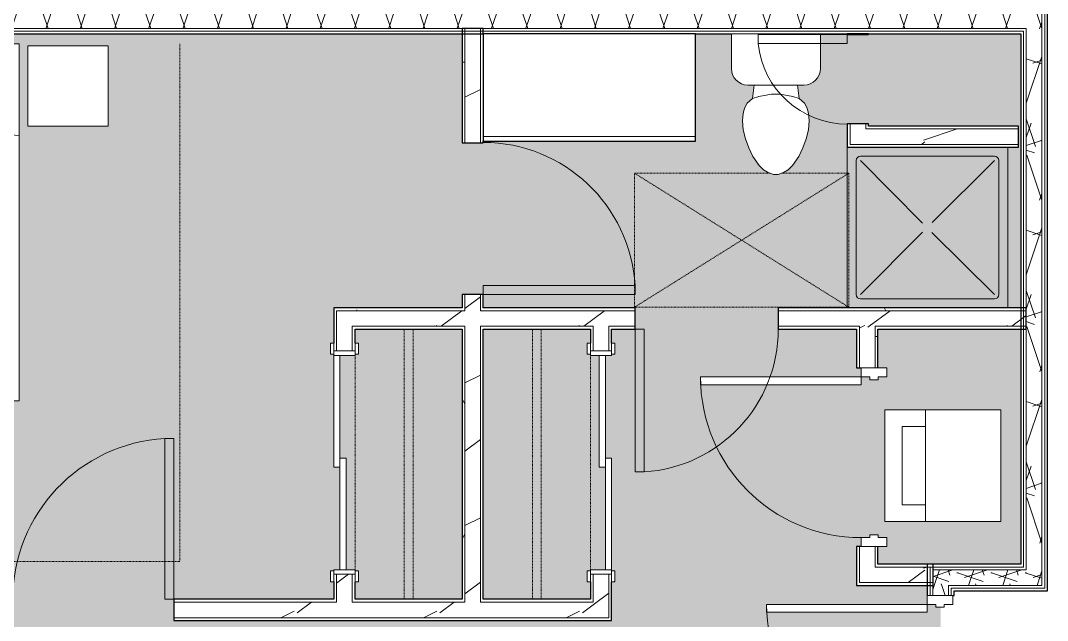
# Model space of a CAD drawing. Header units: inches. Extents: x -4830 to -235, y 9551 to 12852.
# Drawn here: x -3708.2 to -3478, y 10703.8 to 10838.2 of the extents above; entities that cross this region are included whole.
import ezdxf

# ---------------------------------------------------------------- set-up
doc = ezdxf.new("R2010")
doc.units = ezdxf.units.IN
doc.header["$MEASUREMENT"] = 0
doc.linetypes.add('Dash', pattern=[0.25, 0.125, -0.125])
for name, color, linetype, lineweight in [('0-1', 7, 'Continuous', 5), ('0-2', 7, 'Continuous', 9), ('0-3', 8, 'Continuous', 9), ('A-AREA-PATT-3', 41, 'Continuous', 9), ('A-DOOR-1', 7, 'Continuous', 9), ('A-DOOR-2', 50, 'Continuous', 13), ('A-DOOR-FRAM-1', 50, 'Continuous', 13), ('A-GENM-HDLN-1', 7, 'Dash', 9), ('A-WALL-1', 250, 'Continuous', 25), ('A-WALL-2', 7, 'Continuous', 9), ('A-WALL-PATT-1', 7, 'Continuous', 9), ('A-WALL-PATT-2', 8, 'Continuous', 9), ('A-WALL-PATT-3', 253, 'Continuous', 9), ('I-FURN-1', 7, 'Continuous', 9), ('I-FURN-HDLN-1', 7, 'Dash', 9), ('I-WALL-1', 250, 'Continuous', 25), ('P-SANR-FIXT-1', 7, 'Continuous', 9), ('Q-CASE-1', 250, 'Continuous', 25), ('Q-CASE-2', 7, 'Continuous', 9), ('Q-CASE-HDLN-1', 7, 'Dash', 9)]:
    doc.layers.add(name, color=color, linetype=linetype, lineweight=lineweight)
pattern_1 = [(0, (0, 0), (61.44, 15.36), [2.534, -43.546, 2.534, -43.546, -245.76]), (0, (0, 0), (61.44, 15.36), [-92.16, 2.534, -89.626, 2.534, -43.546, -107.52]), (0, (0, 0), (61.44, 15.36), [-230.4, 2.534, -28.186, 2.534, -74.266]), (120, (23.04, 7.68), (-44.02215, 45.5286), [2.534, -43.546, 2.534, -43.546, -245.76]), (120, (23.04, 7.68), (-44.02215, 45.5286), [-92.16, 2.534, -89.626, 2.534, -43.546, -107.52]), (120, (23.04, 7.68), (-44.02215, 45.5286), [-230.4, 2.534, -28.186, 2.534, -74.266]), (240, (30.72, 38.4), (-17.41785, -60.8886), [2.534, -43.546, 2.534, -43.546, -245.76]), (240, (30.72, 38.4), (-17.41785, -60.8886), [-92.16, 2.534, -89.626, 2.534, -43.546, -107.52]), (240, (30.72, 38.4), (-17.41785, -60.8886), [-230.4, 2.534, -28.186, 2.534, -74.266])]
pattern_2 = [(216.87, (12.795, 31.987), (95.9612857, 63.9749714), [15.994, -143.942]), (206.565, (31.987, 22.391), (-31.986981, -31.986924), [35.763, -35.763]), (198.435, (31.987, 6.397), (-63.974746, -31.987128), [20.231, -80.922])]
pattern_3 = [(161.57, (0.96, 0.96), (-7.6802237, -0.0009796), [0, -54.643, 6.067, 0]), (18.43, (-0.96, 0.96), (-7.6802237, 0.0009796), [0, -54.643, 6.067, 0]), (108.43, (0.96, 0.96), (3.8382953, -19.2013653), [18.211, -42.499]), (71.57, (-0.96, 0.96), (3.8382953, 19.2013653), [18.211, -42.499])]

# ---------------------------------------------------------------- blocks, each defined once
blk = doc.blocks.new('Single-Flush - 32_ x 84_-1372862-FLOOR PLAN - 3RD FLOOR')
at = {"layer": 'A-DOOR-1'}
blk.add_arc((16, 2.37), 32.07, 93.5759, 180, dxfattribs=at)
at = {"layer": 'A-DOOR-2'}
for p, q in [((14, 2.37), (14, 34.38)), ((16, 34.38), (14, 34.38)), ((16, 2.37), (16, 34.38)), ((16, 2.37), (14, 2.37))]:
    blk.add_line(p, q, dxfattribs=at)
blk = doc.blocks.new('Stacked Washer and Dryer - 26_x25_ - Private-1372850-FLOOR PLAN - 3RD FLOOR')
at = {"layer": 'P-SANR-FIXT-1'}
for p, q in [((0, 12.5), (26, 12.5)), ((0, 12.5), (0, -12.5)), ((16.90625, -12.5), (16.90625, 12.5)), ((26, 12.5), (26, -12.5)), ((22.09375, 8.75), (16.90625, 8.75)), ((22.09375, -8.75), (22.09375, 8.75)), ((16.90625, -8.75), (22.09375, -8.75)), ((26, -12.5), (0, -12.5))]:
    blk.add_line(p, q, dxfattribs=at)
blk = doc.blocks.new('Single-Flush - 36_ x 84_-1372839-FLOOR PLAN - 3RD FLOOR')
at = {"layer": 'A-DOOR-1'}
blk.add_arc((18, 2.37), 36.07, 93.1789, 180, dxfattribs=at)
at = {"layer": 'A-DOOR-2'}
for p, q in [((16, 2.37), (16, 38.39)), ((18, 38.39), (16, 38.39)), ((18, 2.37), (18, 38.39)), ((18, 2.37), (16, 2.37))]:
    blk.add_line(p, q, dxfattribs=at)
blk = doc.blocks.new('Single-Flush - 34_ x 84_-1372840-FLOOR PLAN - 3RD FLOOR')
at = {"layer": 'A-DOOR-1'}
blk.add_arc((17, 2.37), 34.07, 93.3657, 180, dxfattribs=at)
at = {"layer": 'A-DOOR-2'}
for p, q in [((15, 2.37), (15, 36.38)), ((17, 36.38), (15, 36.38)), ((17, 2.37), (17, 36.38)), ((17, 2.37), (15, 2.37))]:
    blk.add_line(p, q, dxfattribs=at)
blk = doc.blocks.new('Door-Passage-Single-Flush - 36_ x 80_-1699972-FLOOR PLAN - 3RD FLOOR')
at = {"layer": 'A-DOOR-1'}
blk.add_arc((18, 1.625), 36, 90, 180, dxfattribs=at)
at = {"layer": 'A-DOOR-2'}
for p, q in [((18, 37.625), (16.25, 37.625)), ((16.25, 37.625), (16.25, 1.625)), ((18, 1.625), (18, 37.625)), ((16.25, 1.625), (18, 1.625))]:
    blk.add_line(p, q, dxfattribs=at)
at = {"layer": 'A-DOOR-FRAM-1'}
for p, q in [((-18, 1.625), (-20, 1.625)), ((-20, 1.625), (-20, -4.125)), ((-18, -0.3125), (-18, 1.625)), ((18, 1.625), (18, -0.3125)), ((20, 1.625), (18, 1.625)), ((20, -4.125), (20, 1.625)), ((-17.375, -0.3125), (-18, -0.3125)), ((-18, -4.125), (-18, -2.1875)), ((-18, -2.1875), (-17.375, -2.1875)), ((-17.375, -2.1875), (-17.375, -0.3125)), ((18, -0.3125), (17.375, -0.3125)), ((17.375, -0.3125), (17.375, -2.1875)), ((17.375, -2.1875), (18, -2.1875)), ((18, -2.1875), (18, -4.125)), ((-20, -4.125), (-18, -4.125)), ((18, -4.125), (20, -4.125))]:
    blk.add_line(p, q, dxfattribs=at)
blk = doc.blocks.new('OD_CW_Base Cabinet - OD_CW_Base Cabinet-1870265-FLOOR PLAN - 3RD FLOOR')
at = {"layer": 'Q-CASE-1'}
for p, q in [((48.31, 24), (0.74, 24)), ((0.74, 24), (0.74, 0)), ((48.31, 0), (48.31, 24)), ((0.74, 0), (48.31, 0))]:
    blk.add_line(p, q, dxfattribs=at)
at = {"layer": 'Q-CASE-2'}
for p, q in [((0.74, 1), (0.74, 24)), ((0.74, 24), (48.31, 24)), ((48.31, 24), (48.31, 1)), ((0.74, 0), (0.74, 1)), ((0.74, 1), (48.31, 1)), ((48.31, 1), (0.74, 1)), ((48.31, 0), (0.74, 0)), ((48.31, 1), (48.31, 0))]:
    blk.add_line(p, q, dxfattribs=at)
blk = doc.blocks.new('Toilet-Domestic-3D - Toilet-Domestic-3D-1352612-FLOOR PLAN - 3RD FLOOR')
at = {"layer": 'P-SANR-FIXT-1'}
for p, q in [((-9.98, 19.48), (9.98, 19.48)), ((-9.98, 11.75), (-9.98, 19.48)), ((9.98, 19.48), (9.98, 11.75)), ((6.25, 8.02), (-6.25, 8.02)), ((-4.86, 8.02), (-5.21, 5)), ((4.86, 8.02), (5.21, 5)), ((-5.21, 5), (-6.4, 4)), ((-3.84, 5.5), (-5.21, 5)), ((-1, 6), (-3.84, 5.5)), ((1, 6), (-1, 6)), ((3.84, 5.5), (1, 6)), ((5.21, 5), (3.84, 5.5)), ((6.4, 4), (5.21, 5)), ((-6.97, 3), (-7.24, 2)), ((-6.4, 4), (-6.97, 3)), ((6.97, 3), (6.4, 4)), ((7.24, 2), (6.97, 3)), ((-7.41, 1), (-7.5, 0)), ((-7.24, 2), (-7.41, 1)), ((7.41, 1), (7.24, 2)), ((7.5, 0), (7.41, 1)), ((-7.5, 0), (-7.33, -1.99)), ((-7.33, -1.99), (-6.79, -4)), ((6.79, -4), (7.33, -1.99)), ((7.33, -1.99), (7.5, 0)), ((-6.79, -4), (-6.06, -6)), ((6.06, -6), (6.79, -4)), ((-6.06, -6), (-5.13, -8)), ((5.13, -8), (6.06, -6)), ((-5.13, -8), (-3.74, -10)), ((3.74, -10), (5.13, -8)), ((-3.74, -10), (-2.74, -11)), ((-2.74, -11), (-1.87, -11.5)), ((-1.87, -11.5), (-0.5, -12)), ((0.5, -12), (1.87, -11.5)), ((1.87, -11.5), (2.74, -11)), ((2.74, -11), (3.74, -10)), ((-0.5, -12), (0.5, -12))]:
    blk.add_line(p, q, dxfattribs=at)
for centre, start, end in [((-6.25, 11.75), 180, 270), ((6.25, 11.75), 270, 360)]:
    blk.add_arc(centre, 3.73, start, end, dxfattribs=at)
blk = doc.blocks.new('Shower Base-3D - 36_ x 36_-V10-FLOOR PLAN - 3RD FLOOR')
at = {"layer": 'P-SANR-FIXT-1'}
for p, q in [((-18, -18), (-18, 18)), ((18, 18), (18, -18)), ((-16, 15), (-16, -15)), ((15, 16), (-15, 16)), ((-1.13, 0.98), (-15, 15)), ((1.01, 1.11), (15, 15)), ((16, -15), (16, 15)), ((-1.12, -1), (-15, -15)), ((0.97, -1.14), (15, -15)), ((-15, -16), (15, -16))]:
    blk.add_line(p, q, dxfattribs=at)
for centre, start, end in [((-15, 15), 90, 180), ((15, 15), 360, 90), ((-15, -15), 180, 270), ((15, -15), 270, 0)]:
    blk.add_arc(centre, 1, start, end, dxfattribs=at)
blk = doc.blocks.new('OD_CW_Closet - OD_CW_Closet-1902250-FLOOR PLAN - 3RD FLOOR')
at = {"layer": 'Q-CASE-HDLN-1'}
for p, q in [((3.89, 24), (0.74, 24)), ((0.74, 24), (0.74, 0)), ((54.64, 24), (6.64, 24)), ((61.26, 24), (57.39, 24)), ((61.26, 0), (61.26, 24)), ((0.74, 13), (61.26, 13)), ((0.74, 11), (61.26, 11)), ((0.74, 0), (61.26, 0))]:
    blk.add_line(p, q, dxfattribs=at)
blk = doc.blocks.new('ADA Clearances - 30_x48_-V11-FLOOR PLAN - 3RD FLOOR')
at = {"layer": 'A-GENM-HDLN-1'}
for p, q in [((15, 24), (-15, -24)), ((-15, 24), (15, -24)), ((-15, -24), (-15, 24)), ((-15, 24), (15, 24)), ((15, 24), (15, -6.44)), ((15, -8.9), (15, -24)), ((15, -24), (-15, -24))]:
    blk.add_line(p, q, dxfattribs=at)
blk = doc.blocks.new('Single-Flush - CLOSET-1720159-FLOOR PLAN - 3RD FLOOR')
at = {"layer": 'A-DOOR-1'}
blk.add_arc((10, 2.37), 20.07, 95.7201, 180, dxfattribs=at)
at = {"layer": 'A-DOOR-2'}
for p, q in [((8, 2.37), (8, 22.34)), ((10, 22.34), (8, 22.34)), ((10, 2.37), (10, 22.34)), ((10, 2.37), (8, 2.37))]:
    blk.add_line(p, q, dxfattribs=at)
blk = doc.blocks.new('Bed-Standard - King 78_ x 80_-1379907-FLOOR PLAN - 3RD FLOOR')
at = {"layer": 'I-FURN-1'}
for p, q in [((-28.31, 41.8), (49.69, 41.8)), ((-28.31, -38.2), (-28.31, 41.8)), ((49.69, 41.8), (49.69, -38.2)), ((49.69, -24.2), (-28.31, -17.63)), ((-25.31, -24.2), (46.69, -24.2)), ((-25.31, -36.2), (-25.31, -24.2)), ((46.69, -36.2), (46.69, -24.2)), ((-25.31, -36.2), (46.69, -36.2)), ((49.69, -38.2), (-28.31, -38.2))]:
    blk.add_line(p, q, dxfattribs=at)
at = {"layer": 'I-FURN-HDLN-1'}
for p, q in [((-64.31, 77.8), (73.69, 77.8)), ((-64.31, -38.2), (-64.31, 77.8)), ((73.69, 77.8), (73.69, -38.2))]:
    blk.add_line(p, q, dxfattribs=at)
blk = doc.blocks.new('Table-Night Stand - 18_ x 18_ x 24_-1372838-FLOOR PLAN - 3RD FLOOR')
at = {"layer": 'I-FURN-1'}
for p, q in [((0.15, 0), (18.15, 0)), ((0.15, -18), (0.15, 0)), ((18.15, 0), (18.15, -18)), ((18.15, -18), (0.15, -18))]:
    blk.add_line(p, q, dxfattribs=at)
blk = doc.blocks.new('FOLDING_SLIDING CLOSET - 48_ x 80_-1372841-FLOOR PLAN - 3RD FLOOR')
at = {"layer": 'A-DOOR-1'}
for p, q in [((-26.75, 3.25), (-24.25, 3.25)), ((-26.75, 2.5), (-26.75, 3.25)), ((-24.25, 2.5), (-26.75, 2.5)), ((-24.25, 3.25), (-24.25, 2.5)), ((24.25, 3.25), (26.75, 3.25)), ((24.25, 2.5), (24.25, 3.25)), ((26.75, 2.5), (24.25, 2.5)), ((26.75, 3.25), (26.75, 2.5)), ((-26.75, -2.25), (-24.25, -2.25)), ((-26.75, -3), (-26.75, -2.25)), ((-24.25, -2.25), (-24.25, -3)), ((24.25, -2.25), (26.75, -2.25)), ((24.25, -3), (24.25, -2.25)), ((26.75, -2.25), (26.75, -3)), ((-24.25, -3), (-26.75, -3)), ((26.75, -3), (24.25, -3))]:
    blk.add_line(p, q, dxfattribs=at)
at = {"layer": 'A-DOOR-2'}
for p, q in [((-1, 0.5), (24, 0.5)), ((-1, -0.88), (-1, 0.5)), ((24, 0.5), (24, -0.88)), ((-24, -0.88), (1, -0.88)), ((-24, -2.25), (-24, -0.88)), ((1, -2.25), (-24, -2.25)), ((24, -0.88), (-1, -0.88)), ((1, -0.88), (1, -2.25))]:
    blk.add_line(p, q, dxfattribs=at)
at = {"layer": 'A-DOOR-FRAM-1'}
for p, q in [((-25, 2.5), (-24, 2.5)), ((-25, -2.25), (-25, 2.5)), ((-24, 2.5), (-24, -2.25)), ((24, 2.5), (25, 2.5)), ((24, -2.25), (24, 2.5)), ((25, 2.5), (25, -2.25)), ((-24, -2.25), (-25, -2.25)), ((25, -2.25), (24, -2.25))]:
    blk.add_line(p, q, dxfattribs=at)
blk = doc.blocks.new('OD_CW_Closet - OD_CW_Closet-1901942-FLOOR PLAN - 3RD FLOOR')
at = {"layer": 'Q-CASE-HDLN-1'}
for p, q in [((0.74, -24), (0.74, 0)), ((0.74, 0), (61.26, 0)), ((61.26, 0), (61.26, -24)), ((0.74, -11), (61.26, -11)), ((0.74, -13), (61.26, -13)), ((3.89, -24), (0.74, -24)), ((54.64, -24), (6.64, -24)), ((61.26, -24), (57.39, -24))]:
    blk.add_line(p, q, dxfattribs=at)
blk = doc.blocks.new('CTR - 1st Phase - Unit Layouts_rvt-1-FLOOR PLAN - 3RD FLOOR')
at = {"layer": 'A-WALL-PATT-1'}
h = blk.add_hatch(dxfattribs=at)
h.set_pattern_fill('FP_1', color=256, style=0, pattern_type=2)
h.set_pattern_definition(pattern_1)
h.paths.add_polyline_path([(-3608.55, 10708.54), (-3608.55, 10769.06), (-3609.17, 10769.06), (-3609.17, 10708.54)], flags=0)
h.paths.add_polyline_path([(-3608.55, 10773.81), (-3608.55, 10776.81), (-3609.17, 10776.81), (-3609.17, 10773.81)], flags=0)
h.paths.add_polyline_path([(-3609.17, 10810.81), (-3608.55, 10810.81), (-3608.55, 10835.19), (-3609.17, 10835.19), (-3609.17, 10817.62)], flags=0)
h = blk.add_hatch(dxfattribs=at)
h.set_pattern_fill('FP_1', color=256, style=0, pattern_type=2)
h.set_pattern_definition(pattern_1)
h.paths.add_polyline_path([(-3637.92, 10708.54), (-3637.3, 10708.54), (-3637.3, 10714.16), (-3637.92, 10714.16), (-3637.92, 10712.41)], flags=0)
h.paths.add_polyline_path([(-3637.3, 10764.16), (-3637.3, 10773.81), (-3637.92, 10773.81), (-3637.92, 10764.16)], flags=0)
h = blk.add_hatch(dxfattribs=at)
h.set_pattern_fill('FP_1', color=256, style=0, pattern_type=2)
h.set_pattern_definition(pattern_1)
h.paths.add_polyline_path([(-3538.37, 10773.19), (-3483.97, 10773.19), (-3483.97, 10773.81), (-3538.37, 10773.81)], flags=0)
h.paths.add_polyline_path([(-3605.05, 10773.19), (-3570.37, 10773.19), (-3570.37, 10773.81), (-3605.05, 10773.81)], flags=0)
h.paths.add_polyline_path([(-3608.55, 10773.19), (-3608.55, 10773.81), (-3637.3, 10773.81), (-3637.3, 10773.19), (-3618.22, 10773.19)], flags=0)
h = blk.add_hatch(dxfattribs=at)
h.set_pattern_fill('FP_1', color=256, style=0, pattern_type=2)
h.set_pattern_definition(pattern_1)
h.paths.add_polyline_path([(-3516, 10716.39), (-3516, 10720.35), (-3516.62, 10720.35), (-3516.62, 10716.39)], flags=0)
h.paths.add_polyline_path([(-3516.62, 10760.35), (-3516, 10760.35), (-3516, 10769.06), (-3516.62, 10769.02), (-3516.62, 10764.31)], flags=0)
h = blk.add_hatch(dxfattribs=at)
h.set_pattern_fill('FP_1', color=256, style=0, pattern_type=2)
h.set_pattern_definition(pattern_1)
h.paths.add_polyline_path([(-3576.3, 10703.79), (-3576.3, 10704.41), (-3673.8, 10704.41), (-3673.8, 10703.79), (-3578.33, 10703.79)], flags=0)
h.paths.add_polyline_path([(-3852.47, 10703.79), (-3709.8, 10703.79), (-3709.8, 10704.41), (-3852.47, 10704.41)], flags=0)
at = {"layer": 'A-WALL-PATT-2'}
h = blk.add_hatch(dxfattribs=at)
h.set_pattern_fill('FP_2', color=256, style=0, pattern_type=2)
h.set_pattern_definition(pattern_2)
h.paths.add_polyline_path([(-3608.55, 10707.91), (-3605.05, 10707.91), (-3605.05, 10769.69), (-3608.55, 10769.69), (-3608.55, 10708.41)], flags=0)
h.paths.add_polyline_path([(-3605.05, 10773.19), (-3605.05, 10776.81), (-3608.55, 10776.81), (-3608.55, 10773.19)], flags=0)
h.paths.add_polyline_path([(-3605.05, 10810.81), (-3605.05, 10835.19), (-3608.55, 10835.19), (-3608.55, 10810.81)], flags=0)
h = blk.add_hatch(dxfattribs=at)
h.set_pattern_fill('FP_2', color=256, style=0, pattern_type=2)
h.set_pattern_definition(pattern_2)
h.paths.add_polyline_path([(-3495.3, 10810.44), (-3484.47, 10810.44), (-3484.47, 10813.94), (-3522.22, 10813.94), (-3522.22, 10810.44), (-3497.49, 10810.44)], flags=0)
h = blk.add_hatch(dxfattribs=at)
h.set_pattern_fill('FP_2', color=256, style=0, pattern_type=2)
h.set_pattern_definition(pattern_2)
h.paths.add_polyline_path([(-3635.78, 10707.91), (-3633.8, 10707.91), (-3633.8, 10714.16), (-3637.3, 10714.16), (-3637.3, 10707.91), (-3636.55, 10707.91)], flags=0)
h.paths.add_polyline_path([(-3636.55, 10764.16), (-3633.8, 10764.16), (-3633.8, 10773.19), (-3637.3, 10773.19), (-3637.3, 10764.16)], flags=0)
h = blk.add_hatch(dxfattribs=at)
h.set_pattern_fill('FP_2', color=256, style=0, pattern_type=2)
h.set_pattern_definition(pattern_2)
h.paths.add_polyline_path([(-3516.62, 10769.69), (-3482.72, 10769.69), (-3482.72, 10773.19), (-3538.37, 10773.19), (-3538.37, 10769.69), (-3520.12, 10769.69)], flags=0)
h.paths.add_polyline_path([(-3570.37, 10769.69), (-3570.37, 10773.19), (-3633.8, 10773.17), (-3633.8, 10769.69), (-3576.3, 10769.69)], flags=0)
h = blk.add_hatch(dxfattribs=at)
h.set_pattern_fill('FP_2', color=256, style=0, pattern_type=2)
h.set_pattern_definition(pattern_2)
h.paths.add_polyline_path([(-3577.57, 10704.41), (-3576.3, 10704.41), (-3576.3, 10714.16), (-3579.8, 10714.16), (-3579.8, 10704.41), (-3577.74, 10704.41)], flags=0)
h.paths.add_polyline_path([(-3578.42, 10764.16), (-3576.3, 10764.16), (-3576.3, 10769.69), (-3579.8, 10769.69), (-3579.8, 10764.16)], flags=0)
h = blk.add_hatch(dxfattribs=at)
h.set_pattern_fill('FP_2', color=256, style=0, pattern_type=2)
h.set_pattern_definition(pattern_2)
h.paths.add_polyline_path([(-3516.62, 10715.76), (-3516.62, 10720.35), (-3520.12, 10720.35), (-3520.12, 10715.76), (-3519.75, 10715.76)], flags=0)
h.paths.add_polyline_path([(-3516.62, 10760.35), (-3516.62, 10769.69), (-3520.12, 10769.69), (-3520.12, 10760.35), (-3517.81, 10760.35)], flags=0)
h = blk.add_hatch(dxfattribs=at)
h.set_pattern_fill('FP_2', color=256, style=0, pattern_type=2)
h.set_pattern_definition(pattern_2)
h.paths.add_polyline_path([(-3504.92, 10712.26), (-3503.62, 10712.26), (-3503.67, 10715.76), (-3520.12, 10715.76), (-3520.12, 10712.26), (-3512.86, 10712.26)], flags=0)
h = blk.add_hatch(dxfattribs=at)
h.set_pattern_fill('FP_2', color=256, style=0, pattern_type=2)
h.set_pattern_definition(pattern_2)
h.paths.add_polyline_path([(-3580.42, 10704.41), (-3579.8, 10704.41), (-3579.8, 10707.91), (-3673.8, 10707.91), (-3673.8, 10704.41), (-3597.47, 10704.41)], flags=0)
h.paths.add_polyline_path([(-3709.8, 10704.41), (-3709.8, 10707.91), (-3852.47, 10707.91), (-3852.47, 10704.41), (-3760.31, 10704.41)], flags=0)
at = {"layer": 'A-WALL-1'}
for p, q in [((-3604.42, 10836.44), (-3609.17, 10836.44)), ((-3609.17, 10836.44), (-3609.17, 10810.81)), ((-3604.42, 10835.19), (-3604.42, 10836.44)), ((-3518.1, 10835.19), (-3522.85, 10835.19)), ((-3522.85, 10835.19), (-3522.85, 10835.06)), ((-3522.85, 10835.06), (-3518.1, 10835.06)), ((-3518.1, 10835.06), (-3518.1, 10835.19)), ((-3518.1, 10815.06), (-3522.85, 10815.06)), ((-3522.85, 10815.06), (-3522.85, 10814.56)), ((-3522.85, 10814.56), (-3522.85, 10810.44)), ((-3518.1, 10814.56), (-3518.1, 10815.06)), ((-3484.47, 10814.56), (-3518.1, 10814.56)), ((-3484.47, 10809.81), (-3484.47, 10814.56)), ((-3609.17, 10810.81), (-3604.42, 10810.81)), ((-3604.42, 10810.81), (-3604.42, 10811.19)), ((-3522.85, 10810.44), (-3522.85, 10809.81)), ((-3522.85, 10809.81), (-3484.47, 10809.81)), ((-3604.42, 10776.81), (-3609.17, 10776.81)), ((-3609.17, 10776.81), (-3609.17, 10773.81)), ((-3604.42, 10773.81), (-3604.42, 10776.81)), ((-3637.92, 10773.81), (-3637.92, 10765.91)), ((-3637.3, 10773.81), (-3637.92, 10773.81)), ((-3633.17, 10773.81), (-3637.3, 10773.81)), ((-3609.17, 10773.81), (-3633.17, 10773.81)), ((-3570.37, 10773.81), (-3604.42, 10773.81)), ((-3570.37, 10769.06), (-3570.37, 10773.81)), ((-3482.72, 10773.81), (-3538.37, 10773.81)), ((-3538.37, 10773.81), (-3538.37, 10769.06)), ((-3482.72, 10769.06), (-3482.72, 10773.81)), ((-3633.17, 10769.06), (-3609.17, 10769.06)), ((-3633.17, 10765.91), (-3633.17, 10769.06)), ((-3609.17, 10769.06), (-3609.17, 10708.54)), ((-3604.42, 10769.06), (-3580.42, 10769.06)), ((-3604.42, 10708.54), (-3604.42, 10769.06)), ((-3580.42, 10769.06), (-3580.42, 10765.91)), ((-3575.67, 10765.91), (-3575.67, 10769.06)), ((-3575.67, 10769.06), (-3570.37, 10769.06)), ((-3538.37, 10769.06), (-3520.75, 10769.06)), ((-3520.75, 10769.06), (-3520.75, 10760.35)), ((-3516, 10769.06), (-3482.72, 10769.06)), ((-3516, 10760.35), (-3516, 10769.06)), ((-3520.75, 10760.35), (-3519.75, 10760.35)), ((-3520.75, 10720.35), (-3520.75, 10716.39)), ((-3519.75, 10720.35), (-3520.75, 10720.35)), ((-3516, 10716.39), (-3516, 10720.35)), ((-3520.75, 10716.39), (-3520.75, 10712.26)), ((-3503.62, 10716.39), (-3516, 10716.39)), ((-3503.62, 10711.64), (-3503.62, 10716.39)), ((-3637.92, 10712.41), (-3637.92, 10708.54)), ((-3633.17, 10708.54), (-3633.17, 10712.41)), ((-3580.42, 10712.41), (-3580.42, 10708.54)), ((-3575.67, 10703.79), (-3575.67, 10712.41)), ((-3520.75, 10712.26), (-3520.75, 10711.64)), ((-3520.75, 10711.64), (-3503.62, 10711.64)), ((-3637.92, 10708.54), (-3673.8, 10708.54)), ((-3673.8, 10708.54), (-3673.8, 10703.79)), ((-3609.17, 10708.54), (-3633.17, 10708.54)), ((-3580.42, 10708.54), (-3604.42, 10708.54)), ((-3673.8, 10703.79), (-3580.42, 10703.79)), ((-3580.42, 10703.79), (-3576.3, 10703.79)), ((-3576.3, 10703.79), (-3575.67, 10703.79))]:
    blk.add_line(p, q, dxfattribs=at)
at = {"layer": 'A-WALL-2'}
for p, q in [((-3608.55, 10836.44), (-3608.55, 10810.81)), ((-3605.05, 10836.44), (-3605.05, 10810.81)), ((-3522.22, 10835.19), (-3522.22, 10835.06)), ((-3518.72, 10835.19), (-3518.72, 10835.06)), ((-3522.22, 10815.06), (-3522.22, 10814.56)), ((-3522.22, 10813.94), (-3522.22, 10814.56)), ((-3522.22, 10810.44), (-3522.22, 10813.94)), ((-3518.72, 10815.06), (-3518.72, 10814.56)), ((-3518.72, 10814.56), (-3518.72, 10813.94)), ((-3518.72, 10813.94), (-3518.72, 10814.56)), ((-3518.72, 10813.94), (-3484.47, 10813.94)), ((-3522.22, 10810.44), (-3484.47, 10810.44)), ((-3608.55, 10776.81), (-3608.55, 10773.81)), ((-3605.05, 10776.81), (-3605.05, 10773.81)), ((-3637.3, 10773.19), (-3633.8, 10773.19)), ((-3637.3, 10764.16), (-3637.3, 10773.19)), ((-3633.8, 10773.19), (-3633.17, 10773.19)), ((-3633.17, 10773.19), (-3608.55, 10773.19)), ((-3608.55, 10773.19), (-3608.55, 10773.81)), ((-3608.55, 10773.81), (-3608.55, 10773.19)), ((-3605.05, 10773.81), (-3605.05, 10773.19)), ((-3605.05, 10773.19), (-3605.05, 10773.81)), ((-3605.05, 10773.19), (-3570.37, 10773.19)), ((-3538.37, 10773.19), (-3482.72, 10773.19)), ((-3633.8, 10769.69), (-3633.17, 10769.69)), ((-3633.8, 10764.16), (-3633.8, 10769.69)), ((-3633.17, 10769.69), (-3608.55, 10769.69)), ((-3608.55, 10769.06), (-3608.55, 10769.69)), ((-3608.55, 10769.69), (-3608.55, 10769.06)), ((-3608.55, 10769.06), (-3608.55, 10708.54)), ((-3605.05, 10769.69), (-3605.05, 10769.06)), ((-3605.05, 10769.69), (-3579.8, 10769.69)), ((-3605.05, 10769.06), (-3605.05, 10769.69)), ((-3605.05, 10769.06), (-3605.05, 10708.54)), ((-3579.8, 10769.06), (-3579.8, 10769.69)), ((-3579.8, 10764.16), (-3579.8, 10769.06)), ((-3576.3, 10769.06), (-3576.3, 10769.69)), ((-3576.3, 10769.69), (-3570.37, 10769.69)), ((-3576.3, 10764.16), (-3576.3, 10769.06)), ((-3538.37, 10769.69), (-3520.12, 10769.69)), ((-3520.12, 10769.06), (-3520.12, 10769.69)), ((-3520.12, 10760.35), (-3520.12, 10769.06)), ((-3516.62, 10769.69), (-3482.72, 10769.69)), ((-3516.62, 10769.06), (-3516.62, 10769.69)), ((-3516.62, 10760.35), (-3516.62, 10769.06)), ((-3520.12, 10716.39), (-3520.12, 10720.35)), ((-3516.62, 10716.39), (-3516.62, 10720.35)), ((-3520.12, 10715.76), (-3520.12, 10716.39)), ((-3520.12, 10712.26), (-3520.12, 10715.76)), ((-3516.62, 10715.76), (-3516.62, 10716.39)), ((-3516.62, 10715.76), (-3503.62, 10715.76)), ((-3637.3, 10708.54), (-3637.3, 10714.16)), ((-3633.8, 10708.54), (-3633.8, 10714.16)), ((-3579.8, 10707.91), (-3579.8, 10714.16)), ((-3576.3, 10704.41), (-3576.3, 10714.16)), ((-3520.12, 10712.26), (-3503.62, 10712.26)), ((-3637.3, 10707.91), (-3673.8, 10707.91)), ((-3637.3, 10708.54), (-3637.3, 10707.91)), ((-3633.8, 10708.54), (-3633.8, 10707.91)), ((-3608.55, 10707.91), (-3633.8, 10707.91)), ((-3608.55, 10708.54), (-3608.55, 10707.91)), ((-3605.05, 10707.91), (-3605.05, 10708.54)), ((-3580.42, 10707.91), (-3605.05, 10707.91)), ((-3579.8, 10707.91), (-3580.42, 10707.91)), ((-3580.42, 10704.41), (-3673.8, 10704.41)), ((-3579.8, 10704.41), (-3580.42, 10704.41)), ((-3576.3, 10704.41), (-3579.8, 10704.41))]:
    blk.add_line(p, q, dxfattribs=at)
at = {"layer": '0-2'}
for name, p in [('OD_CW_Base Cabinet - OD_CW_Base Cabinet-1870265-FLOOR PLAN - 3RD FLOOR', (-3605.16, 10811.19)), ('Toilet-Domestic-3D - Toilet-Domestic-3D-1352612-FLOOR PLAN - 3RD FLOOR', (-3538.85, 10815.71)), ('Shower Base-3D - 36_ x 36_-V10-FLOOR PLAN - 3RD FLOOR', (-3504.85, 10791.81)), ('Single-Flush - 36_ x 84_-1372839-FLOOR PLAN - 3RD FLOOR', (-3691.8, 10706.16))]:
    blk.add_blockref(name, p, dxfattribs=at)
for name, p, rotation in [('Single-Flush - CLOSET-1720159-FLOOR PLAN - 3RD FLOOR', (-3520.47, 10825.06), 90.00000000000463), ('Bed-Standard - King 78_ x 80_-1379907-FLOOR PLAN - 3RD FLOOR', (-3736.75, 10794.8), 180), ('Table-Night Stand - 18_ x 18_ x 24_-1372838-FLOOR PLAN - 3RD FLOOR', (-3688.35, 10814.5), 180), ('Single-Flush - 34_ x 84_-1372840-FLOOR PLAN - 3RD FLOOR', (-3606.8, 10793.81), 269.9999999999788), ('ADA Clearances - 30_x48_-V11-FLOOR PLAN - 3RD FLOOR', (-3546.52, 10788.98), 90.00000000000026), ('OD_CW_Closet - OD_CW_Closet-1901942-FLOOR PLAN - 3RD FLOOR', (-3609.17, 10769.8), 269.999999999969), ('OD_CW_Closet - OD_CW_Closet-1902250-FLOOR PLAN - 3RD FLOOR', (-3604.42, 10769.8), 270.0000000000309), ('Single-Flush - 32_ x 84_-1372862-FLOOR PLAN - 3RD FLOOR', (-3554.37, 10771.44), 180), ('FOLDING_SLIDING CLOSET - 48_ x 80_-1372841-FLOOR PLAN - 3RD FLOOR', (-3635.67, 10739.16), 270.0000000000273), ('FOLDING_SLIDING CLOSET - 48_ x 80_-1372841-FLOOR PLAN - 3RD FLOOR', (-3577.92, 10739.16), 89.99999999997272), ('Door-Passage-Single-Flush - 36_ x 80_-1699972-FLOOR PLAN - 3RD FLOOR', (-3518.12, 10740.35), 89.99999999997203), ('Stacked Washer and Dryer - 26_x25_ - Private-1372850-FLOOR PLAN - 3RD FLOOR', (-3488.41, 10738.46), 180)]:
    blk.add_blockref(name, p, dxfattribs=dict(at, rotation=rotation))
blk = doc.blocks.new('HOLLOW METAL - UNIT DOOR-1956233-FLOOR PLAN - 3RD FLOOR')
at = {"layer": 'A-DOOR-1'}
blk.add_arc((18, 3.25), 36, 90, 180, dxfattribs=at)
at = {"layer": 'A-DOOR-2'}
for p, q in [((18, 39.25), (16.25, 39.25)), ((16.25, 39.25), (16.25, 3.25)), ((18, 3.25), (18, 39.25)), ((16.25, 3.25), (18, 3.25))]:
    blk.add_line(p, q, dxfattribs=at)
at = {"layer": 'A-DOOR-FRAM-1'}
for p, q in [((-18, 3.25), (-20, 3.25)), ((-20, 3.25), (-20, -2.5)), ((-18, 1.3125), (-18, 3.25)), ((18, 3.25), (18, 1.3125)), ((20, 3.25), (18, 3.25)), ((20, -2.5), (20, 3.25)), ((-17.375, 1.3125), (-18, 1.3125)), ((-17.375, -0.5625), (-17.375, 1.3125)), ((18, 1.3125), (17.375, 1.3125)), ((17.375, 1.3125), (17.375, -0.5625)), ((-18, -2.5), (-18, -0.5625)), ((-18, -0.5625), (-17.375, -0.5625)), ((17.375, -0.5625), (18, -0.5625)), ((18, -0.5625), (18, -2.5)), ((-20, -2.5), (-18, -2.5)), ((18, -2.5), (20, -2.5))]:
    blk.add_line(p, q, dxfattribs=at)
blk = doc.blocks.new('CTR - 1st Phase - Common Walls_rvt-1-FLOOR PLAN - 3RD FLOOR')
at = {"layer": 'A-AREA-PATT-3'}
h = blk.add_hatch(color=256, dxfattribs=at)
h.paths.add_polyline_path([(-3851.85, 10553.19), (-3800.41, 10553.19), (-3800.41, 10569.31), (-3782.41, 10569.31), (-3782.41, 10565.31), (-3746.41, 10565.36), (-3746.41, 10569.31), (-3728.41, 10569.31), (-3728.41, 10553.19), (-3614.97, 10553.19), (-3614.97, 10578.5), (-3622.05, 10578.5), (-3622.05, 10595), (-3614.97, 10595), (-3614.97, 10608.62), (-3622.05, 10608.62), (-3622.05, 10625.12), (-3614.97, 10625.12), (-3614.98, 10637.74), (-3622.05, 10637.74), (-3622.05, 10654.24), (-3614.97, 10654.24), (-3614.97, 10661.79), (-3578.97, 10661.79), (-3578.97, 10659.19), (-3577.55, 10659.19), (-3577.35, 10658.99), (-3577.35, 10658.1), (-3577.1, 10658.1), (-3577.1, 10654.23), (-3576.85, 10654.23), (-3576.85, 10652.53), (-3577.1, 10652.53), (-3577.1, 10643.04), (-3576.85, 10643.04), (-3576.85, 10642.45), (-3577.1, 10642.45), (-3577.1, 10641.86), (-3576.85, 10641.86), (-3576.85, 10641.27), (-3577.1, 10641.27), (-3577.1, 10640.68), (-3576.85, 10640.64), (-3576.85, 10640.09), (-3577.1, 10640.09), (-3577.1, 10639.5), (-3576.85, 10639.5), (-3576.85, 10638.91), (-3577.1, 10638.91), (-3577.1, 10636.28), (-3577.35, 10636.26), (-3577.4, 10635.33), (-3577.55, 10635.19), (-3578.97, 10635.19), (-3578.97, 10577.19), (-3547.88, 10577.19), (-3547.88, 10577.56), (-3523.88, 10577.56), (-3523.88, 10577.19), (-3509.35, 10577.19), (-3509.35, 10607.44), (-3517.35, 10607.44), (-3517.35, 10643.19), (-3504.92, 10643.19), (-3504.92, 10671.39), (-3502.99, 10671.39), (-3502.99, 10672.01), (-3501.92, 10672.01), (-3501.92, 10706.76), (-3502.99, 10706.76), (-3502.99, 10707.39), (-3504.92, 10707.39), (-3504.92, 10711.64), (-3520.75, 10711.64), (-3520.75, 10720.35), (-3519.75, 10720.44), (-3519.75, 10722.35), (-3517.81, 10722.35), (-3517.81, 10722.98), (-3515.94, 10722.98), (-3515.94, 10722.35), (-3514, 10722.35), (-3514, 10720.35), (-3516, 10720.35), (-3515.94, 10716.39), (-3483.97, 10716.39), (-3483.97, 10769.06), (-3516, 10769.06), (-3515.94, 10760.35), (-3514, 10760.35), (-3514, 10758.35), (-3515.94, 10758.35), (-3515.94, 10757.73), (-3517.81, 10757.73), (-3517.81, 10758.35), (-3519.75, 10758.35), (-3519.75, 10760.35), (-3520.75, 10760.35), (-3520.75, 10769.06), (-3538.37, 10769.06), (-3538.37, 10773.81), (-3483.97, 10773.81), (-3483.97, 10835.19), (-3518.1, 10835.19), (-3518.1, 10835.06), (-3522.85, 10835.06), (-3522.85, 10835.19), (-3528.87, 10835.19), (-3528.87, 10827.46), (-3529, 10826.5), (-3529.37, 10825.6), (-3529.96, 10824.83), (-3530.74, 10824.24), (-3531.63, 10823.86), (-3532.68, 10823.74), (-3533.99, 10823.74), (-3533.64, 10820.71), (-3532.45, 10819.71), (-3531.81, 10818.47), (-3531.52, 10817.2), (-3531.35, 10815.71), (-3531.52, 10813.72), (-3532.06, 10811.71), (-3532.79, 10809.71), (-3533.72, 10807.71), (-3535.11, 10805.71), (-3536.11, 10804.71), (-3536.97, 10804.21), (-3538.35, 10803.71), (-3539.35, 10803.71), (-3540.72, 10804.21), (-3541.59, 10804.71), (-3542.59, 10805.71), (-3544.06, 10807.89), (-3544.91, 10809.71), (-3545.64, 10811.71), (-3546.17, 10813.72), (-3546.35, 10815.71), (-3546.17, 10817.2), (-3546.08, 10817.71), (-3545.82, 10818.71), (-3545.25, 10819.71), (-3544.06, 10820.71), (-3543.71, 10823.74), (-3545.1, 10823.74), (-3546.06, 10823.86), (-3546.96, 10824.24), (-3547.73, 10824.83), (-3548.33, 10825.6), (-3548.74, 10826.82), (-3548.82, 10827.46), (-3548.82, 10835.19), (-3556.85, 10835.19), (-3556.85, 10811.19), (-3604.42, 10811.19), (-3604.42, 10810.81), (-3609.17, 10810.81), (-3609.17, 10835.19), (-3851.85, 10835.19), (-3851.85, 10818.61), (-3855.22, 10818.61), (-3855.22, 10780.59), (-3851.85, 10780.59), (-3851.85, 10780.21), (-3855.22, 10780.21), (-3855.22, 10742.19), (-3852.47, 10742.19), (-3852.47, 10743.6), (-3819.57, 10743.6), (-3819.57, 10737.55), (-3824.32, 10737.55), (-3824.32, 10738.85), (-3852.47, 10738.85), (-3852.47, 10741.81), (-3855.72, 10741.81), (-3855.72, 10739.81), (-3856.29, 10739.81), (-3856.29, 10705.79), (-3855.72, 10705.79), (-3855.72, 10703.79), (-3852.47, 10703.79), (-3852.47, 10708.54), (-3709.8, 10708.54), (-3709.8, 10703.79), (-3819.57, 10703.79), (-3819.57, 10702.07), (-3824.32, 10702.07), (-3824.32, 10703.79), (-3851.85, 10703.79), (-3851.85, 10665.01), (-3855.22, 10665.01), (-3855.22, 10626.99), (-3851.85, 10626.99), (-3851.85, 10626.61), (-3855.22, 10626.61), (-3855.22, 10588.59), (-3851.97, 10588.59), (-3851.97, 10614.26), (-3816.97, 10614.26), (-3816.97, 10608.26), (-3815.97, 10608.26), (-3815.97, 10572.26), (-3816.97, 10572.26), (-3816.97, 10566.26), (-3851.85, 10566.26)], flags=0)
h.paths.add_polyline_path([(-3485.35, 10553.19), (-3483.97, 10553.19), (-3483.97, 10643.19), (-3487.35, 10643.19), (-3487.35, 10607.44), (-3485.35, 10607.44), (-3485.35, 10554.56)], flags=0)
h.paths.add_polyline_path([(-3671.84, 10566.26), (-3706.84, 10566.26), (-3706.92, 10572.26), (-3707.84, 10572.26), (-3707.84, 10608.26), (-3706.84, 10608.26), (-3706.84, 10614.26), (-3671.84, 10614.26), (-3671.84, 10580.11)], flags=0)
h.paths.add_polyline_path([(-3796.9, 10617.59), (-3796.9, 10618.59), (-3802.9, 10618.59), (-3802.9, 10653.59), (-3718.9, 10653.59), (-3718.9, 10618.59), (-3724.9, 10618.59), (-3724.9, 10617.59), (-3776.27, 10617.59)], flags=0)
h.paths.add_polyline_path([(-3575.67, 10703.79), (-3673.8, 10703.79), (-3673.8, 10708.54), (-3637.92, 10708.54), (-3637.92, 10712.41), (-3638.67, 10712.41), (-3638.67, 10714.91), (-3637.92, 10714.91), (-3637.92, 10715.16), (-3636.55, 10715.16), (-3636.55, 10738.16), (-3637.92, 10738.16), (-3637.98, 10763.41), (-3638.67, 10763.41), (-3638.67, 10765.91), (-3637.92, 10765.91), (-3637.92, 10773.81), (-3609.17, 10773.81), (-3609.17, 10776.81), (-3604.42, 10776.81), (-3604.42, 10773.81), (-3570.37, 10773.81), (-3570.37, 10769.06), (-3575.67, 10769.06), (-3575.67, 10765.91), (-3574.92, 10765.91), (-3574.92, 10763.41), (-3575.67, 10763.41), (-3575.67, 10763.16), (-3577.05, 10763.16), (-3577.05, 10740.16), (-3575.67, 10740.16), (-3575.63, 10714.91), (-3574.92, 10714.91), (-3574.92, 10712.41), (-3575.67, 10712.41), (-3575.67, 10704.41)], flags=0)
h.paths.add_polyline_path([(-3512.86, 10705.64), (-3540.92, 10705.64), (-3540.92, 10707.39), (-3504.92, 10707.39), (-3504.92, 10705.64)], flags=0)
h.paths.add_polyline_path([(-3600.66, 10708.54), (-3580.42, 10708.54), (-3580.42, 10712.41), (-3581.17, 10712.41), (-3581.17, 10714.91), (-3580.42, 10714.91), (-3580.42, 10715.16), (-3577.05, 10715.16), (-3577.05, 10738.16), (-3578.42, 10738.16), (-3578.42, 10763.16), (-3580.42, 10763.16), (-3580.42, 10763.41), (-3581.17, 10763.41), (-3581.17, 10765.91), (-3580.42, 10765.91), (-3580.42, 10769.06), (-3604.42, 10769.06), (-3604.42, 10708.54)], flags=0)
h.paths.add_polyline_path([(-3609.17, 10708.54), (-3609.17, 10769.06), (-3633.17, 10769.06), (-3633.17, 10765.91), (-3632.42, 10765.91), (-3632.42, 10763.41), (-3633.17, 10763.41), (-3633.17, 10763.16), (-3636.55, 10763.16), (-3636.55, 10740.16), (-3635.17, 10740.16), (-3635.17, 10715.16), (-3633.17, 10715.16), (-3633.17, 10714.91), (-3632.42, 10714.91), (-3632.42, 10712.41), (-3633.17, 10712.41), (-3633.17, 10708.54), (-3632.42, 10708.54)], flags=0)
h.paths.add_polyline_path([(-3851.47, 10708.8), (-3851.47, 10736.8), (-3826.22, 10736.8), (-3826.22, 10727.12), (-3825.72, 10727.05), (-3825.72, 10726.99), (-3826.22, 10726.99), (-3826.22, 10710.44), (-3825.72, 10710.36), (-3825.72, 10709.91), (-3826.22, 10709.91), (-3826.22, 10708.8), (-3850.47, 10708.8)], flags=0)
h.paths.add_polyline_path([(-3514.41, 10725.96), (-3514.41, 10750.96), (-3488.41, 10750.96), (-3488.41, 10725.96), (-3514, 10725.96)], flags=0)
h.paths.add_polyline_path([(-3786.43, 10753), (-3786.43, 10833), (-3708.43, 10833), (-3708.43, 10753)], flags=0)
h.paths.add_polyline_path([(-3538.37, 10756.6), (-3555.75, 10756.6), (-3555.75, 10758.35), (-3519.75, 10758.35), (-3519.75, 10756.6), (-3527.03, 10756.6)], flags=0)
h.paths.add_polyline_path([(-3484.47, 10809.81), (-3522.85, 10809.81), (-3522.85, 10815.06), (-3518.1, 10815.06), (-3518.1, 10814.56), (-3484.47, 10814.56), (-3484.47, 10810.44)], flags=0)
h.paths.add_polyline_path([(-3808.43, 10814.5), (-3808.43, 10832.5), (-3790.43, 10832.5), (-3790.43, 10814.5)], flags=0)
h.paths.add_polyline_path([(-3706.5, 10814.5), (-3706.5, 10832.5), (-3688.5, 10832.5), (-3688.5, 10814.5), (-3706.02, 10814.5)], flags=0)
at = {"layer": 'A-WALL-PATT-1'}
h = blk.add_hatch(dxfattribs=at)
h.set_pattern_fill('FP_1', color=256, style=0, pattern_type=2)
h.set_pattern_definition(pattern_1)
h.paths.add_polyline_path([(-3478.6, 10710.39), (-3477.97, 10710.47), (-3477.97, 10965.99), (-3478.6, 10965.99), (-3478.6, 10711.01)], flags=0)
h = blk.add_hatch(dxfattribs=at)
h.set_pattern_fill('FP_1', color=256, style=0, pattern_type=2)
h.set_pattern_definition(pattern_1)
h.paths.add_polyline_path([(-3478.6, 10711.01), (-3478.6, 10965.36), (-3479.22, 10965.36), (-3479.22, 10711.01)], flags=0)
h = blk.add_hatch(dxfattribs=at)
h.set_pattern_fill('FP_1', color=256, style=0, pattern_type=2)
h.set_pattern_definition(pattern_1)
h.paths.add_polyline_path([(-3483.35, 10715.14), (-3482.72, 10715.14), (-3482.72, 10769.69), (-3483.35, 10769.69), (-3483.35, 10715.14)], flags=0)
h.paths.add_polyline_path([(-3483.02, 10773.19), (-3482.72, 10773.19), (-3482.72, 10836.44), (-3483.35, 10836.44), (-3483.35, 10773.19)], flags=0)
h.paths.add_polyline_path([(-3483.35, 10839.94), (-3482.72, 10839.94), (-3482.72, 10903.19), (-3483.35, 10903.19), (-3483.35, 10840.56)], flags=0)
h.paths.add_polyline_path([(-3482.72, 10906.69), (-3482.72, 10961.24), (-3483.35, 10961.24), (-3483.35, 10906.69), (-3483.01, 10906.69)], flags=0)
h = blk.add_hatch(dxfattribs=at)
h.set_pattern_fill('FP_1', color=256, style=0, pattern_type=2)
h.set_pattern_definition(pattern_1)
h.paths.add_polyline_path([(-3483.35, 10715.76), (-3483.35, 10769.69), (-3483.97, 10769.69), (-3483.97, 10715.76)], flags=0)
h.paths.add_polyline_path([(-3483.97, 10773.19), (-3483.35, 10773.19), (-3483.35, 10835.81), (-3483.97, 10835.81), (-3483.97, 10774.87)], flags=0)
h.paths.add_polyline_path([(-3483.35, 10840.56), (-3483.35, 10903.19), (-3483.97, 10903.19), (-3483.97, 10840.56)], flags=0)
h.paths.add_polyline_path([(-3483.97, 10906.69), (-3483.35, 10906.69), (-3483.35, 10960.61), (-3483.97, 10960.61), (-3483.97, 10935.08)], flags=0)
h = blk.add_hatch(dxfattribs=at)
h.set_pattern_fill('FP_1', color=256, style=0, pattern_type=2)
h.set_pattern_definition(pattern_1)
h.paths.add_polyline_path([(-3488.11, 10835.81), (-3483.35, 10835.81), (-3483.35, 10836.44), (-3852.47, 10836.44), (-3852.47, 10835.81), (-3488.58, 10835.81)], flags=0)
h = blk.add_hatch(dxfattribs=at)
h.set_pattern_fill('FP_1', color=256, style=0, pattern_type=2)
h.set_pattern_definition(pattern_1)
h.paths.add_polyline_path([(-3852.47, 10835.19), (-3483.97, 10835.19), (-3483.97, 10835.81), (-3852.47, 10835.81)], flags=0)
at = {"layer": 'A-WALL-PATT-3'}
h = blk.add_hatch(dxfattribs=at)
h.set_pattern_fill('FP_34', color=256, style=0, pattern_type=2)
h.set_pattern_definition(pattern_3)
h.paths.add_polyline_path([(-3482.71, 10711.64), (-3479.22, 10711.64), (-3479.22, 10964.74), (-3482.72, 10964.74), (-3482.72, 10711.64)], flags=0)
h = blk.add_hatch(dxfattribs=at)
h.set_pattern_fill('FP_34', color=256, style=0, pattern_type=2)
h.set_pattern_definition(pattern_3)
h.paths.add_polyline_path([(-3482.82, 10836.44), (-3482.72, 10836.44), (-3482.72, 10839.94), (-3852.47, 10839.94), (-3852.47, 10836.44), (-3483.35, 10836.44)], flags=0)
h = blk.add_hatch(dxfattribs=at)
h.set_pattern_fill('FP_34', color=256, style=0, pattern_type=2)
h.set_pattern_definition(pattern_3)
h.paths.add_polyline_path([(-3482.72, 10711.64), (-3482.72, 10715.14), (-3503.62, 10715.09), (-3503.62, 10711.64), (-3483.35, 10711.64)], flags=0)
h = blk.add_hatch(dxfattribs=at)
h.set_pattern_fill('FP_34', color=256, style=0, pattern_type=2)
h.set_pattern_definition(pattern_3)
h.paths.add_polyline_path([(-3503.64, 10647.94), (-3500.17, 10647.94), (-3500.17, 10669.39), (-3503.67, 10669.39), (-3503.67, 10647.94)], flags=0)
h.paths.add_polyline_path([(-3501.11, 10709.39), (-3500.17, 10709.39), (-3500.17, 10711.64), (-3503.67, 10711.64), (-3503.62, 10709.39), (-3502.99, 10709.39)], flags=0)
at = {"layer": 'A-WALL-2'}
for p, q in [((-3479.22, 10711.64), (-3479.22, 10964.74)), ((-3478.6, 10711.01), (-3478.6, 10965.36)), ((-3483.97, 10836.44), (-3852.47, 10836.44)), ((-3483.97, 10835.81), (-3852.47, 10835.81)), ((-3483.35, 10836.44), (-3483.97, 10836.44)), ((-3483.35, 10835.81), (-3483.97, 10835.81)), ((-3482.72, 10836.44), (-3483.35, 10836.44)), ((-3483.35, 10715.76), (-3483.35, 10835.81)), ((-3482.72, 10715.14), (-3482.72, 10836.44)), ((-3504.3, 10715.76), (-3483.97, 10715.76)), ((-3504.3, 10715.14), (-3504.3, 10715.76)), ((-3504.3, 10710.39), (-3504.3, 10715.14)), ((-3503.67, 10715.14), (-3483.97, 10715.14)), ((-3503.67, 10711.64), (-3503.67, 10715.14)), ((-3483.35, 10715.76), (-3483.97, 10715.76)), ((-3483.35, 10715.14), (-3483.97, 10715.14)), ((-3482.72, 10715.14), (-3483.35, 10715.14)), ((-3504.3, 10710.39), (-3504.3, 10709.39)), ((-3503.67, 10710.39), (-3503.67, 10711.64)), ((-3503.67, 10710.39), (-3503.67, 10709.39)), ((-3500.17, 10711.64), (-3483.97, 10711.64)), ((-3500.17, 10711.01), (-3500.17, 10711.64)), ((-3500.17, 10710.39), (-3500.17, 10711.01)), ((-3500.17, 10710.39), (-3500.17, 10709.39)), ((-3499.55, 10711.01), (-3483.97, 10711.01)), ((-3499.55, 10710.39), (-3499.55, 10711.01)), ((-3499.55, 10710.39), (-3499.55, 10709.39)), ((-3482.72, 10711.64), (-3483.97, 10711.64)), ((-3479.22, 10711.01), (-3483.97, 10711.01)), ((-3479.22, 10711.64), (-3482.72, 10711.64)), ((-3478.6, 10711.01), (-3479.22, 10711.01))]:
    blk.add_line(p, q, dxfattribs=at)
at = {"layer": 'I-WALL-1'}
for p, q in [((-3477.97, 10710.39), (-3477.97, 10965.99)), ((-3852.47, 10835.19), (-3604.42, 10835.19)), ((-3556.85, 10835.19), (-3548.82, 10835.19)), ((-3528.87, 10835.19), (-3483.97, 10835.19)), ((-3483.97, 10835.19), (-3483.97, 10716.39)), ((-3483.97, 10716.39), (-3504.92, 10716.39)), ((-3504.92, 10716.39), (-3504.92, 10715.76)), ((-3504.92, 10715.76), (-3504.92, 10710.39)), ((-3504.92, 10710.39), (-3504.92, 10709.39)), ((-3498.92, 10710.39), (-3483.97, 10710.39)), ((-3498.92, 10709.39), (-3498.92, 10710.39)), ((-3483.97, 10710.39), (-3478.6, 10710.39)), ((-3478.6, 10710.39), (-3477.97, 10710.39)), ((-3499.17, 10709.39), (-3498.92, 10709.39))]:
    blk.add_line(p, q, dxfattribs=at)
at = {"layer": '0-3', "rotation": 89.99999999999702}
blk.add_blockref('HOLLOW METAL - UNIT DOOR-1956233-FLOOR PLAN - 3RD FLOOR', (-3501.67, 10689.39), dxfattribs=at)

msp = doc.modelspace()

# ---------------------------------------------------------------- block references
at = {"layer": '0-1'}
for name in ['CTR - 1st Phase - Common Walls_rvt-1-FLOOR PLAN - 3RD FLOOR', 'CTR - 1st Phase - Unit Layouts_rvt-1-FLOOR PLAN - 3RD FLOOR']:
    msp.add_blockref(name, (0, 0), dxfattribs=at)

doc.saveas('drawing.dxf')
